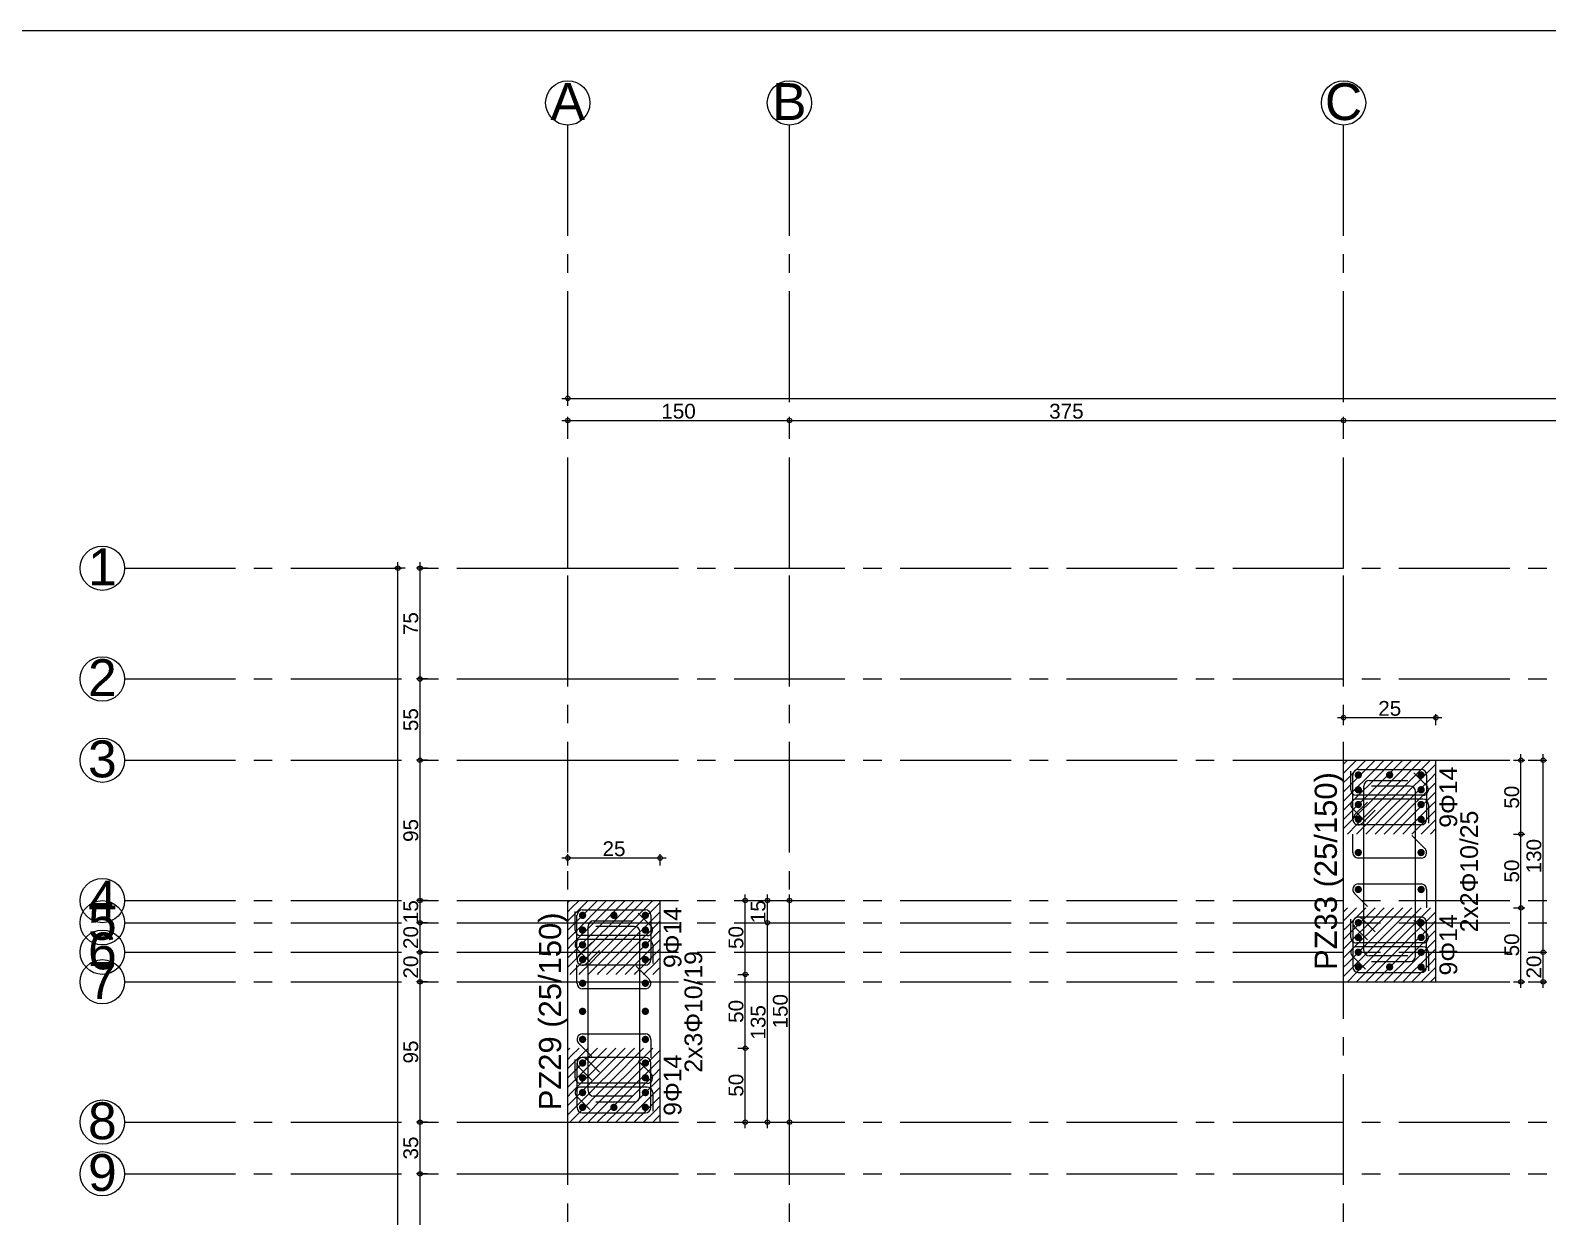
# Model space of a CAD drawing. Header units: millimetres. Extents: x 2232 to 85269, y -3593 to 5869.
# Drawn here: x 20292 to 21319, y 5066 to 5869 of the extents above; entities that cross this region are included whole.
import ezdxf

# ---------------------------------------------------------------- set-up
doc = ezdxf.new("R2010")
doc.units = ezdxf.units.MM
doc.linetypes.add('CENTER2', pattern=[112.5, 75, -12.5, 12.5, -12.5])
doc.linetypes.add('DASHDOT2', pattern=[12.7, 6.35, -3.175, 0, -3.175])
doc.layers.add('aks', color=251, linetype='DASHDOT2', lineweight=35)
for name, color, linetype in [('Donatı Yazısı', 7, 'Continuous'), ('Donatı Çizgisi', 7, 'Continuous'), ('Kolon', 7, 'Continuous'), ('Ölçülendirme', 7, 'Continuous')]:
    doc.layers.add(name, color=color, linetype=linetype)
doc.styles.add('arial_1_18', font='arial.ttf', dxfattribs={"height": 0.2})

# ---------------------------------------------------------------- blocks, each defined once
blk = doc.blocks.new('IDE999Entity6715')
at = {"layer": 'aks', "color": 250, "linetype": 'CENTER2', "lineweight": 5}
for points in [[(7291.2, 2530), (7291.2, 2830)], [(7291.2, 200), (7291.2, 2530)]]:
    blk.add_lwpolyline(points, dxfattribs=at)
at = {"layer": 'aks', "color": 30, "linetype": 'Continuous', "lineweight": 5}
blk.add_circle((7291.2, 2845), 15, dxfattribs=at)
at = {"layer": 'aks', "color": 1, "linetype": 'Continuous', "lineweight": 5, "style": 'arial_1_18'}
blk.add_text('C', height=25, dxfattribs=at).set_placement((7278.6, 2833.4))
blk = doc.blocks.new('IDE999Entity6724')
at = {"layer": 'aks', "color": 250, "linetype": 'CENTER2', "lineweight": 5}
for points in [[(6766.2, 2530), (6766.2, 2830)], [(6766.2, 200), (6766.2, 2530)]]:
    blk.add_lwpolyline(points, dxfattribs=at)
at = {"layer": 'aks', "color": 30, "linetype": 'Continuous', "lineweight": 5}
blk.add_circle((6766.2, 2845), 15, dxfattribs=at)
at = {"layer": 'aks', "color": 1, "linetype": 'Continuous', "lineweight": 5, "style": 'arial_1_18'}
blk.add_text('A', height=25, dxfattribs=at).set_placement((6754.5, 2833.4))
blk = doc.blocks.new('IDE999Entity6725')
at = {"layer": 'aks', "color": 250, "linetype": 'CENTER2', "lineweight": 5}
for points in [[(6916.2, 2530), (6916.2, 2830)], [(6916.2, 200), (6916.2, 2530)]]:
    blk.add_lwpolyline(points, dxfattribs=at)
at = {"layer": 'aks', "color": 30, "linetype": 'Continuous', "lineweight": 5}
blk.add_circle((6916.2, 2845), 15, dxfattribs=at)
at = {"layer": 'aks', "color": 1, "linetype": 'Continuous', "lineweight": 5, "style": 'arial_1_18'}
blk.add_text('B', height=25, dxfattribs=at).set_placement((6904.5, 2833.4))
blk = doc.blocks.new('IDE999Entity6743')
at = {"layer": 'aks', "color": 250, "linetype": 'CENTER2', "lineweight": 5}
for points in [[(6466.2, 2120), (6766.2, 2120)], [(6766.2, 2120), (10026.2, 2120)]]:
    blk.add_lwpolyline(points, dxfattribs=at)
at = {"layer": 'aks', "color": 30, "linetype": 'Continuous', "lineweight": 5}
blk.add_circle((6451.2, 2120), 15, dxfattribs=at)
at = {"layer": 'aks', "color": 1, "linetype": 'Continuous', "lineweight": 5, "style": 'arial_1_18'}
blk.add_text('9', height=25, dxfattribs=at).set_placement((6441.5, 2108.4))
blk = doc.blocks.new('IDE999Entity6744')
at = {"layer": 'aks', "color": 250, "linetype": 'CENTER2', "lineweight": 5}
for points in [[(6466.2, 2270), (6766.2, 2270)], [(6766.2, 2270), (10026.2, 2270)]]:
    blk.add_lwpolyline(points, dxfattribs=at)
at = {"layer": 'aks', "color": 30, "linetype": 'Continuous', "lineweight": 5}
blk.add_circle((6451.2, 2270), 15, dxfattribs=at)
at = {"layer": 'aks', "color": 1, "linetype": 'Continuous', "lineweight": 5, "style": 'arial_1_18'}
blk.add_text('6', height=25, dxfattribs=at).set_placement((6441.5, 2258.4))
blk = doc.blocks.new('IDE999Entity6745')
at = {"layer": 'aks', "color": 250, "linetype": 'CENTER2', "lineweight": 5}
for points in [[(6466.2, 2290), (6766.2, 2290)], [(6766.2, 2290), (10026.2, 2290)]]:
    blk.add_lwpolyline(points, dxfattribs=at)
at = {"layer": 'aks', "color": 30, "linetype": 'Continuous', "lineweight": 5}
blk.add_circle((6451.2, 2290), 15, dxfattribs=at)
at = {"layer": 'aks', "color": 1, "linetype": 'Continuous', "lineweight": 5, "style": 'arial_1_18'}
blk.add_text('5', height=25, dxfattribs=at).set_placement((6441.5, 2278.4))
blk = doc.blocks.new('IDE999Entity6746')
at = {"layer": 'aks', "color": 250, "linetype": 'CENTER2', "lineweight": 5}
for points in [[(6466.2, 2155), (6766.2, 2155)], [(6766.2, 2155), (10026.2, 2155)]]:
    blk.add_lwpolyline(points, dxfattribs=at)
at = {"layer": 'aks', "color": 30, "linetype": 'Continuous', "lineweight": 5}
blk.add_circle((6451.2, 2155), 15, dxfattribs=at)
at = {"layer": 'aks', "color": 1, "linetype": 'Continuous', "lineweight": 5, "style": 'arial_1_18'}
blk.add_text('8', height=25, dxfattribs=at).set_placement((6441.5, 2143.4))
blk = doc.blocks.new('IDE999Entity6747')
at = {"layer": 'aks', "color": 250, "linetype": 'CENTER2', "lineweight": 5}
for points in [[(6466.2, 2305), (6766.2, 2305)], [(6766.2, 2305), (10026.2, 2305)]]:
    blk.add_lwpolyline(points, dxfattribs=at)
at = {"layer": 'aks', "color": 30, "linetype": 'Continuous', "lineweight": 5}
blk.add_circle((6451.2, 2305), 15, dxfattribs=at)
at = {"layer": 'aks', "color": 1, "linetype": 'Continuous', "lineweight": 5, "style": 'arial_1_18'}
blk.add_text('4', height=25, dxfattribs=at).set_placement((6441.5, 2293.4))
blk = doc.blocks.new('IDE999Entity6748')
at = {"layer": 'aks', "color": 250, "linetype": 'CENTER2', "lineweight": 5}
for points in [[(6466.2, 2250), (6766.2, 2250)], [(6766.2, 2250), (10026.2, 2250)]]:
    blk.add_lwpolyline(points, dxfattribs=at)
at = {"layer": 'aks', "color": 30, "linetype": 'Continuous', "lineweight": 5}
blk.add_circle((6451.2, 2250), 15, dxfattribs=at)
at = {"layer": 'aks', "color": 1, "linetype": 'Continuous', "lineweight": 5, "style": 'arial_1_18'}
blk.add_text('7', height=25, dxfattribs=at).set_placement((6441.5, 2238.4))
blk = doc.blocks.new('IDE999Entity6749')
at = {"layer": 'aks', "color": 250, "linetype": 'CENTER2', "lineweight": 5}
for points in [[(6466.2, 2400), (6766.2, 2400)], [(6766.2, 2400), (10026.2, 2400)]]:
    blk.add_lwpolyline(points, dxfattribs=at)
at = {"layer": 'aks', "color": 30, "linetype": 'Continuous', "lineweight": 5}
blk.add_circle((6451.2, 2400), 15, dxfattribs=at)
at = {"layer": 'aks', "color": 1, "linetype": 'Continuous', "lineweight": 5, "style": 'arial_1_18'}
blk.add_text('3', height=25, dxfattribs=at).set_placement((6441.5, 2388.4))
blk = doc.blocks.new('IDE999Entity6750')
at = {"layer": 'aks', "color": 250, "linetype": 'CENTER2', "lineweight": 5}
for points in [[(6466.2, 2455), (6766.2, 2455)], [(6766.2, 2455), (10026.2, 2455)]]:
    blk.add_lwpolyline(points, dxfattribs=at)
at = {"layer": 'aks', "color": 30, "linetype": 'Continuous', "lineweight": 5}
blk.add_circle((6451.2, 2455), 15, dxfattribs=at)
at = {"layer": 'aks', "color": 1, "linetype": 'Continuous', "lineweight": 5, "style": 'arial_1_18'}
blk.add_text('2', height=25, dxfattribs=at).set_placement((6441.5, 2443.4))
blk = doc.blocks.new('IDE999Entity6751')
at = {"layer": 'aks', "color": 250, "linetype": 'CENTER2', "lineweight": 5}
for points in [[(6466.2, 2530), (6766.2, 2530)], [(6766.2, 2530), (10026.2, 2530)]]:
    blk.add_lwpolyline(points, dxfattribs=at)
at = {"layer": 'aks', "color": 30, "linetype": 'Continuous', "lineweight": 5}
blk.add_circle((6451.2, 2530), 15, dxfattribs=at)
at = {"layer": 'aks', "color": 1, "linetype": 'Continuous', "lineweight": 5, "style": 'arial_1_18'}
blk.add_text('1', height=25, dxfattribs=at).set_placement((6441.5, 2518.4))

msp = doc.modelspace()

# ---------------------------------------------------------------- hatches: boundary and pattern name
at = {"layer": 'Donatı Çizgisi', "linetype": 'Continuous', "lineweight": 5}
h = msp.add_hatch(color=5, dxfattribs=at)
edge = h.paths.add_edge_path(flags=0)
edge.add_arc((21190.7, 5364.6), 2.5, 0, 360)
h = msp.add_hatch(color=5, dxfattribs=at)
edge = h.paths.add_edge_path(flags=0)
edge.add_arc((21211.9, 5364.6), 2.5, 0, 360)
h = msp.add_hatch(color=5, dxfattribs=at)
edge = h.paths.add_edge_path(flags=0)
edge.add_arc((21233.2, 5364.6), 2.5, 0, 360)
h = msp.add_hatch(color=5, dxfattribs=at)
edge = h.paths.add_edge_path(flags=0)
edge.add_arc((21190.7, 5354.6), 2.5, 0, 360)
h = msp.add_hatch(color=5, dxfattribs=at)
edge = h.paths.add_edge_path(flags=0)
edge.add_arc((21233.2, 5354.6), 2.5, 0, 360)
h = msp.add_hatch(color=5, dxfattribs=at)
edge = h.paths.add_edge_path(flags=0)
edge.add_arc((21190.7, 5344.6), 2.5, 0, 360)
h = msp.add_hatch(color=5, dxfattribs=at)
edge = h.paths.add_edge_path(flags=0)
edge.add_arc((21233.2, 5344.6), 2.5, 0, 360)
h = msp.add_hatch(color=5, dxfattribs=at)
edge = h.paths.add_edge_path(flags=0)
edge.add_arc((21190.7, 5334.6), 2.5, 0, 360)
h = msp.add_hatch(color=5, dxfattribs=at)
edge = h.paths.add_edge_path(flags=0)
edge.add_arc((21233.2, 5334.6), 2.5, 0, 360)
h = msp.add_hatch(color=5, dxfattribs=at)
edge = h.paths.add_edge_path(flags=0)
edge.add_arc((21190.7, 5312.1), 2.5, 0, 360)
h = msp.add_hatch(color=5, dxfattribs=at)
edge = h.paths.add_edge_path(flags=0)
edge.add_arc((21233.2, 5312.1), 2.5, 0, 360)
h = msp.add_hatch(color=5, dxfattribs=at)
edge = h.paths.add_edge_path(flags=0)
edge.add_arc((21190.7, 5287.1), 2.5, 0, 360)
h = msp.add_hatch(color=5, dxfattribs=at)
edge = h.paths.add_edge_path(flags=0)
edge.add_arc((21233.2, 5287.1), 2.5, 0, 360)
h = msp.add_hatch(color=5, dxfattribs=at)
edge = h.paths.add_edge_path(flags=0)
edge.add_arc((20665.7, 5269.6), 2.5, 0, 360)
h = msp.add_hatch(color=5, dxfattribs=at)
edge = h.paths.add_edge_path(flags=0)
edge.add_arc((20686.9, 5269.6), 2.5, 0, 360)
h = msp.add_hatch(color=5, dxfattribs=at)
edge = h.paths.add_edge_path(flags=0)
edge.add_arc((20708.2, 5269.6), 2.5, 0, 360)
h = msp.add_hatch(color=5, dxfattribs=at)
edge = h.paths.add_edge_path(flags=0)
edge.add_arc((20665.7, 5259.6), 2.5, 0, 360)
h = msp.add_hatch(color=5, dxfattribs=at)
edge = h.paths.add_edge_path(flags=0)
edge.add_arc((20708.2, 5259.6), 2.5, 0, 360)
h = msp.add_hatch(color=5, dxfattribs=at)
edge = h.paths.add_edge_path(flags=0)
edge.add_arc((21190.7, 5264.6), 2.5, 0, 360)
h = msp.add_hatch(color=5, dxfattribs=at)
edge = h.paths.add_edge_path(flags=0)
edge.add_arc((21233.2, 5264.6), 2.5, 0, 360)
h = msp.add_hatch(color=5, dxfattribs=at)
edge = h.paths.add_edge_path(flags=0)
edge.add_arc((20665.7, 5249.6), 2.5, 0, 360)
h = msp.add_hatch(color=5, dxfattribs=at)
edge = h.paths.add_edge_path(flags=0)
edge.add_arc((20708.2, 5249.6), 2.5, 0, 360)
h = msp.add_hatch(color=5, dxfattribs=at)
edge = h.paths.add_edge_path(flags=0)
edge.add_arc((21190.7, 5254.6), 2.5, 0, 360)
h = msp.add_hatch(color=5, dxfattribs=at)
edge = h.paths.add_edge_path(flags=0)
edge.add_arc((21233.2, 5254.6), 2.5, 0, 360)
h = msp.add_hatch(color=5, dxfattribs=at)
edge = h.paths.add_edge_path(flags=0)
edge.add_arc((20665.7, 5239.6), 2.5, 0, 360)
h = msp.add_hatch(color=5, dxfattribs=at)
edge = h.paths.add_edge_path(flags=0)
edge.add_arc((20708.2, 5239.6), 2.5, 0, 360)
h = msp.add_hatch(color=5, dxfattribs=at)
edge = h.paths.add_edge_path(flags=0)
edge.add_arc((21190.7, 5244.6), 2.5, 0, 360)
h = msp.add_hatch(color=5, dxfattribs=at)
edge = h.paths.add_edge_path(flags=0)
edge.add_arc((21190.7, 5234.6), 2.5, 0, 360)
h = msp.add_hatch(color=5, dxfattribs=at)
edge = h.paths.add_edge_path(flags=0)
edge.add_arc((21211.9, 5234.6), 2.5, 0, 360)
h = msp.add_hatch(color=5, dxfattribs=at)
edge = h.paths.add_edge_path(flags=0)
edge.add_arc((21233.2, 5244.6), 2.5, 0, 360)
h = msp.add_hatch(color=5, dxfattribs=at)
edge = h.paths.add_edge_path(flags=0)
edge.add_arc((21233.2, 5234.6), 2.5, 0, 360)
h = msp.add_hatch(color=5, dxfattribs=at)
edge = h.paths.add_edge_path(flags=0)
edge.add_arc((20665.7, 5223.6), 2.5, 0, 360)
h = msp.add_hatch(color=5, dxfattribs=at)
edge = h.paths.add_edge_path(flags=0)
edge.add_arc((20708.2, 5223.6), 2.5, 0, 360)
h = msp.add_hatch(color=5, dxfattribs=at)
edge = h.paths.add_edge_path(flags=0)
edge.add_arc((20665.7, 5204.6), 2.5, 0, 360)
h = msp.add_hatch(color=5, dxfattribs=at)
edge = h.paths.add_edge_path(flags=0)
edge.add_arc((20708.2, 5204.6), 2.5, 0, 360)
h = msp.add_hatch(color=5, dxfattribs=at)
edge = h.paths.add_edge_path(flags=0)
edge.add_arc((20665.7, 5185.6), 2.5, 0, 360)
h = msp.add_hatch(color=5, dxfattribs=at)
edge = h.paths.add_edge_path(flags=0)
edge.add_arc((20708.2, 5185.6), 2.5, 0, 360)
h = msp.add_hatch(color=5, dxfattribs=at)
edge = h.paths.add_edge_path(flags=0)
edge.add_arc((20665.7, 5169.6), 2.5, 0, 360)
h = msp.add_hatch(color=5, dxfattribs=at)
edge = h.paths.add_edge_path(flags=0)
edge.add_arc((20708.2, 5169.6), 2.5, 0, 360)
h = msp.add_hatch(color=5, dxfattribs=at)
edge = h.paths.add_edge_path(flags=0)
edge.add_arc((20665.7, 5159.6), 2.5, 0, 360)
h = msp.add_hatch(color=5, dxfattribs=at)
edge = h.paths.add_edge_path(flags=0)
edge.add_arc((20708.2, 5159.6), 2.5, 0, 360)
h = msp.add_hatch(color=5, dxfattribs=at)
edge = h.paths.add_edge_path(flags=0)
edge.add_arc((20665.7, 5149.6), 2.5, 0, 360)
h = msp.add_hatch(color=5, dxfattribs=at)
edge = h.paths.add_edge_path(flags=0)
edge.add_arc((20708.2, 5149.6), 2.5, 0, 360)
h = msp.add_hatch(color=5, dxfattribs=at)
edge = h.paths.add_edge_path(flags=0)
edge.add_arc((20665.7, 5139.6), 2.5, 0, 360)
h = msp.add_hatch(color=5, dxfattribs=at)
edge = h.paths.add_edge_path(flags=0)
edge.add_arc((20686.9, 5139.6), 2.5, 0, 360)
h = msp.add_hatch(color=5, dxfattribs=at)
edge = h.paths.add_edge_path(flags=0)
edge.add_arc((20708.2, 5139.6), 2.5, 0, 360)

# ---------------------------------------------------------------- linework, layer by layer
msp.add_line((3332.4, 5868.7), (79990.7, 5868.7))
at = {"layer": 'Donatı Çizgisi', "color": 1, "linetype": 'Continuous', "lineweight": 5}
for points in [[(21185.7, 5354.6), (21185.7, 5367.1)], [(21198.2, 5360.9), (21224.2, 5360.9)], [(21228.3, 5366.1), (21237.1, 5357.3)], [(21234.4, 5350.9), (21189.4, 5350.9)], [(21194.4, 5245.9), (21194.4, 5357.1)], [(21225.7, 5357.1), (21199.7, 5357.1)], [(21229.4, 5242.1), (21229.4, 5353.4)], [(21195.6, 5333.1), (21186.8, 5342)], [(21189.4, 5348.4), (21234.4, 5348.4)], [(21238.2, 5344.6), (21238.2, 5332.1)], [(21186.9, 5312.1), (21186.9, 5324.6)], [(21227, 5323.6), (21235.8, 5314.8)], [(21233.2, 5308.4), (21190.7, 5308.4)], [(21190.7, 5290.9), (21233.2, 5290.9)], [(21196.9, 5275.6), (21188, 5284.5)], [(21236.9, 5287.1), (21236.9, 5274.6)], [(20660.7, 5259.6), (20660.7, 5272.1)], [(20703.3, 5271.1), (20712.1, 5262.3)], [(20669.4, 5150.9), (20669.4, 5262.1)], [(20673.2, 5265.9), (20699.2, 5265.9)], [(20700.7, 5262.1), (20674.7, 5262.1)], [(20704.4, 5147.1), (20704.4, 5258.4)], [(21185.7, 5254.6), (21185.7, 5267.1)], [(21228.3, 5266.1), (21237.1, 5257.3)], [(20709.4, 5255.9), (20664.4, 5255.9)], [(20664.4, 5253.4), (20709.4, 5253.4)], [(20713.2, 5249.6), (20713.2, 5237.1)], [(21234.4, 5250.9), (21189.4, 5250.9)], [(21189.4, 5248.4), (21234.4, 5248.4)], [(20670.6, 5238.1), (20661.8, 5247)], [(21195.6, 5233.1), (21186.8, 5242)], [(21224.2, 5242.1), (21198.2, 5242.1)], [(21199.7, 5238.4), (21225.7, 5238.4)], [(21238.2, 5244.6), (21238.2, 5232.1)], [(20661.9, 5223.6), (20661.9, 5236.1)], [(20702, 5235.1), (20710.8, 5226.3)], [(20708.2, 5219.9), (20665.7, 5219.9)], [(20665.7, 5189.4), (20708.2, 5189.4)], [(20671.9, 5174.1), (20663, 5183)], [(20711.9, 5185.6), (20711.9, 5173.1)], [(20660.7, 5159.6), (20660.7, 5172.1)], [(20703.3, 5171.1), (20712.1, 5162.3)], [(20709.4, 5155.9), (20664.4, 5155.9)], [(20670.6, 5138.1), (20661.8, 5147)], [(20664.4, 5153.4), (20709.4, 5153.4)], [(20699.2, 5147.1), (20673.2, 5147.1)], [(20713.2, 5149.6), (20713.2, 5137.1)], [(20674.7, 5143.4), (20700.7, 5143.4)]]:
    msp.add_lwpolyline(points, dxfattribs=at)
at = {"layer": 'Donatı Çizgisi', "color": 5, "linetype": 'Continuous', "lineweight": 5}
for points in [[(21186.9, 5334.6), (21186.9, 5364.6)], [(21190.7, 5368.4), (21233.2, 5368.4)], [(21236.9, 5364.6), (21236.9, 5334.6)], [(21188, 5337.3), (21196.9, 5346.1)], [(21202.2, 5340.8), (21193.3, 5332)], [(21233.2, 5330.9), (21190.7, 5330.9)], [(20661.9, 5239.6), (20661.9, 5269.6)], [(20665.7, 5273.4), (20708.2, 5273.4)], [(20711.9, 5269.6), (20711.9, 5239.6)], [(21233.2, 5268.4), (21190.7, 5268.4)], [(21186.9, 5264.6), (21186.9, 5234.6)], [(21188, 5262), (21196.9, 5253.1)], [(21202.2, 5258.4), (21193.3, 5267.3)], [(21236.9, 5234.6), (21236.9, 5264.6)], [(20663, 5242.3), (20671.9, 5251.1)], [(20677.2, 5245.8), (20668.3, 5237)], [(20708.2, 5235.9), (20665.7, 5235.9)], [(21190.7, 5230.9), (21233.2, 5230.9)], [(20661.9, 5169.6), (20661.9, 5139.6)], [(20663, 5167), (20671.9, 5158.1)], [(20708.2, 5173.4), (20665.7, 5173.4)], [(20677.2, 5163.4), (20668.3, 5172.3)], [(20711.9, 5139.6), (20711.9, 5169.6)], [(20665.7, 5135.9), (20708.2, 5135.9)]]:
    msp.add_lwpolyline(points, dxfattribs=at)
for centre, start, end in [((21190.7, 5364.6), 90, 180), ((21233.2, 5364.6), 0, 90), ((21190.7, 5334.6), 135, 270), ((21190.7, 5334.6), 180, 315), ((21233.2, 5334.6), 270, 0), ((20665.7, 5269.6), 90, 180), ((20708.2, 5269.6), 0, 90), ((21190.7, 5264.6), 45, 180), ((21190.7, 5264.6), 90, 225), ((21233.2, 5264.6), 0, 90), ((20665.7, 5239.6), 135, 270), ((20665.7, 5239.6), 180, 315), ((20708.2, 5239.6), 270, 0), ((21190.7, 5234.6), 180, 270), ((21233.2, 5234.6), 270, 0), ((20665.7, 5169.6), 45, 180), ((20665.7, 5169.6), 90, 225), ((20708.2, 5169.6), 0, 90), ((20665.7, 5139.6), 180, 270), ((20708.2, 5139.6), 270, 0)]:
    msp.add_arc(centre, 3.75, start, end, dxfattribs=at)
at = {"layer": 'Donatı Çizgisi', "color": 1, "linetype": 'Continuous', "lineweight": 5}
for centre, start, end in [((21198.2, 5357.1), 90, 180), ((21189.4, 5354.6), 180, 270), ((21225.7, 5353.4), 0, 90), ((21234.4, 5354.6), 270, 45), ((21189.4, 5344.6), 90, 225), ((21234.4, 5344.6), 0, 90), ((21190.7, 5312.1), 180, 270), ((21233.2, 5312.1), 270, 45), ((21190.7, 5287.1), 90, 225), ((21233.2, 5287.1), 0, 90), ((20664.4, 5259.6), 180, 270), ((20673.2, 5262.1), 90, 180), ((20700.7, 5258.4), 0, 90), ((20709.4, 5259.6), 270, 45), ((20664.4, 5249.6), 90, 225), ((20709.4, 5249.6), 0, 90), ((21189.4, 5254.6), 180, 270), ((21189.4, 5244.6), 90, 225), ((21234.4, 5254.6), 270, 45), ((21234.4, 5244.6), 0, 90), ((21198.2, 5245.9), 180, 270), ((21225.7, 5242.1), 270, 0), ((20665.7, 5223.6), 180, 270), ((20708.2, 5223.6), 270, 45), ((20665.7, 5185.6), 90, 225), ((20708.2, 5185.6), 0, 90), ((20664.4, 5159.6), 180, 270), ((20709.4, 5159.6), 270, 45), ((20664.4, 5149.6), 90, 225), ((20673.2, 5150.9), 180, 270), ((20700.7, 5147.1), 270, 0), ((20709.4, 5149.6), 0, 90)]:
    msp.add_arc(centre, 3.75, start, end, dxfattribs=at)
at = {"layer": 'Kolon', "color": 251, "linetype": 'Continuous', "lineweight": -3}
for points in [[(21180.7, 5365.8), (21189.5, 5374.6)], [(21180.7, 5372), (21183.3, 5374.6)], [(21189.5, 5362.1), (21202, 5374.6)], [(21189.5, 5368.4), (21195.8, 5374.6)], [(21202, 5362.1), (21214.5, 5374.6)], [(21202, 5368.4), (21208.3, 5374.6)], [(21214.5, 5362.1), (21227, 5374.6)], [(21214.5, 5368.4), (21220.8, 5374.6)], [(21227, 5362.1), (21239.5, 5374.6)], [(21227, 5368.4), (21233.3, 5374.6)], [(21239.5, 5368.4), (21243.2, 5372)], [(21180.7, 5353.3), (21189.5, 5362.1)], [(21180.7, 5359.5), (21183.3, 5362.1)], [(21183.3, 5362.1), (21189.5, 5368.4)], [(21189.5, 5349.6), (21202, 5362.1)], [(21189.5, 5355.9), (21195.8, 5362.1)], [(21195.8, 5362.1), (21202, 5368.4)], [(21202, 5349.6), (21214.5, 5362.1)], [(21202, 5355.9), (21208.3, 5362.1)], [(21208.3, 5362.1), (21214.5, 5368.4)], [(21214.5, 5349.6), (21227, 5362.1)], [(21214.5, 5355.9), (21220.8, 5362.1)], [(21220.8, 5362.1), (21227, 5368.4)], [(21227, 5349.6), (21239.5, 5362.1)], [(21227, 5355.9), (21233.3, 5362.1)], [(21233.3, 5362.1), (21239.5, 5368.4)], [(21239.5, 5362.1), (21243.2, 5365.8)], [(21183.3, 5349.6), (21189.5, 5355.9)], [(21195.8, 5349.6), (21202, 5355.9)], [(21208.3, 5349.6), (21214.5, 5355.9)], [(21220.8, 5349.6), (21227, 5355.9)], [(21233.3, 5349.6), (21239.5, 5355.9)], [(21239.5, 5355.9), (21243.2, 5359.5)], [(21239.5, 5349.6), (21243.2, 5353.3)], [(21180.7, 5340.8), (21189.5, 5349.6)], [(21180.7, 5347), (21183.3, 5349.6)], [(21183.3, 5337.1), (21189.5, 5343.4)], [(21189.5, 5337.1), (21202, 5349.6)], [(21189.5, 5343.4), (21195.8, 5349.6)], [(21195.8, 5337.1), (21202, 5343.4)], [(21202, 5337.1), (21214.5, 5349.6)], [(21202, 5343.4), (21208.3, 5349.6)], [(21208.3, 5337.1), (21214.5, 5343.4)], [(21214.5, 5337.1), (21227, 5349.6)], [(21214.5, 5343.4), (21220.8, 5349.6)], [(21220.8, 5337.1), (21227, 5343.4)], [(21227, 5337.1), (21239.5, 5349.6)], [(21227, 5343.4), (21233.3, 5349.6)], [(21233.3, 5337.1), (21239.5, 5343.4)], [(21239.5, 5343.4), (21243.2, 5347)], [(21239.5, 5337.1), (21243.2, 5340.8)], [(21180.7, 5328.3), (21189.5, 5337.1)], [(21180.7, 5334.5), (21183.3, 5337.1)], [(21183.3, 5324.6), (21189.5, 5330.9)], [(21189.5, 5324.6), (21202, 5337.1)], [(21189.5, 5330.9), (21195.8, 5337.1)], [(21195.8, 5324.6), (21202, 5330.9)], [(21202, 5324.6), (21214.5, 5337.1)], [(21202, 5330.9), (21208.3, 5337.1)], [(21208.3, 5324.6), (21214.5, 5330.9)], [(21214.5, 5324.6), (21227, 5337.1)], [(21214.5, 5330.9), (21220.8, 5337.1)], [(21220.8, 5324.6), (21227, 5330.9)], [(21227, 5324.6), (21239.5, 5337.1)], [(21227, 5330.9), (21233.3, 5337.1)], [(21233.3, 5324.6), (21239.5, 5330.9)], [(21239.5, 5330.9), (21243.2, 5334.5)], [(21183.3, 5324.6), (21183.3, 5324.6)], [(21189.5, 5324.6), (21189.5, 5324.6)], [(21195.8, 5324.6), (21195.8, 5324.6)], [(21202, 5324.6), (21202, 5324.6)], [(21208.3, 5324.6), (21208.3, 5324.6)], [(21214.5, 5324.6), (21214.5, 5324.6)], [(21220.8, 5324.6), (21220.8, 5324.6)], [(21227, 5324.6), (21227, 5324.6)], [(21233.3, 5324.6), (21233.3, 5324.6)], [(21239.5, 5324.6), (21243.2, 5328.3)], [(21239.5, 5324.6), (21239.5, 5324.6)], [(20655.7, 5278.3), (20657, 5279.6)], [(20658.3, 5274.6), (20663.3, 5279.6)], [(20664.5, 5274.6), (20669.5, 5279.6)], [(20670.8, 5274.6), (20675.8, 5279.6)], [(20677, 5274.6), (20682, 5279.6)], [(20683.3, 5274.6), (20688.3, 5279.6)], [(20689.5, 5274.6), (20694.5, 5279.6)], [(20695.8, 5274.6), (20700.8, 5279.6)], [(20702, 5274.6), (20707, 5279.6)], [(20708.3, 5274.6), (20713.3, 5279.6)], [(20714.5, 5274.6), (20718.2, 5278.3)], [(20655.7, 5265.8), (20664.5, 5274.6)], [(20655.7, 5272), (20658.3, 5274.6)], [(20658.3, 5262.1), (20664.5, 5268.4)], [(20664.5, 5262.1), (20677, 5274.6)], [(20664.5, 5268.4), (20670.8, 5274.6)], [(20670.8, 5262.1), (20677, 5268.4)], [(20677, 5262.1), (20689.5, 5274.6)], [(20677, 5268.4), (20683.3, 5274.6)], [(20683.3, 5262.1), (20689.5, 5268.4)], [(20689.5, 5262.1), (20702, 5274.6)], [(20689.5, 5268.4), (20695.8, 5274.6)], [(20695.8, 5262.1), (20702, 5268.4)], [(20702, 5262.1), (20714.5, 5274.6)], [(20702, 5268.4), (20708.3, 5274.6)], [(20708.3, 5262.1), (20714.5, 5268.4)], [(20714.5, 5268.4), (20718.2, 5272)], [(21180.7, 5265.8), (21189.5, 5274.6)], [(21180.7, 5272), (21183.3, 5274.6)], [(21183.3, 5262.1), (21189.5, 5268.4)], [(21189.5, 5262.1), (21202, 5274.6)], [(21189.5, 5268.4), (21195.8, 5274.6)], [(21195.8, 5262.1), (21202, 5268.4)], [(21202, 5262.1), (21214.5, 5274.6)], [(21202, 5268.4), (21208.3, 5274.6)], [(21208.3, 5262.1), (21214.5, 5268.4)], [(21214.5, 5262.1), (21227, 5274.6)], [(21214.5, 5268.4), (21220.8, 5274.6)], [(21220.8, 5262.1), (21227, 5268.4)], [(21227, 5262.1), (21239.5, 5274.6)], [(21227, 5268.4), (21233.3, 5274.6)], [(21233.3, 5262.1), (21239.5, 5268.4)], [(21239.5, 5268.4), (21243.2, 5272)], [(20655.7, 5253.3), (20664.5, 5262.1)], [(20655.7, 5259.5), (20658.3, 5262.1)], [(20664.5, 5249.6), (20677, 5262.1)], [(20664.5, 5255.9), (20670.8, 5262.1)], [(20677, 5249.6), (20689.5, 5262.1)], [(20677, 5255.9), (20683.3, 5262.1)], [(20689.5, 5249.6), (20702, 5262.1)], [(20689.5, 5255.9), (20695.8, 5262.1)], [(20702, 5249.6), (20714.5, 5262.1)], [(20702, 5255.9), (20708.3, 5262.1)], [(20714.5, 5262.1), (20718.2, 5265.8)], [(20714.5, 5255.9), (20718.2, 5259.5)], [(21180.7, 5253.3), (21189.5, 5262.1)], [(21180.7, 5259.5), (21183.3, 5262.1)], [(21189.5, 5249.6), (21202, 5262.1)], [(21189.5, 5255.9), (21195.8, 5262.1)], [(21202, 5249.6), (21214.5, 5262.1)], [(21202, 5255.9), (21208.3, 5262.1)], [(21214.5, 5249.6), (21227, 5262.1)], [(21214.5, 5255.9), (21220.8, 5262.1)], [(21227, 5249.6), (21239.5, 5262.1)], [(21227, 5255.9), (21233.3, 5262.1)], [(21239.5, 5262.1), (21243.2, 5265.8)], [(21239.5, 5255.9), (21243.2, 5259.5)], [(20655.7, 5240.8), (20664.5, 5249.6)], [(20655.7, 5247), (20658.3, 5249.6)], [(20658.3, 5249.6), (20664.5, 5255.9)], [(20664.5, 5237.1), (20677, 5249.6)], [(20664.5, 5243.4), (20670.8, 5249.6)], [(20670.8, 5249.6), (20677, 5255.9)], [(20677, 5237.1), (20689.5, 5249.6)], [(20677, 5243.4), (20683.3, 5249.6)], [(20683.3, 5249.6), (20689.5, 5255.9)], [(20689.5, 5237.1), (20702, 5249.6)], [(20689.5, 5243.4), (20695.8, 5249.6)], [(20695.8, 5249.6), (20702, 5255.9)], [(20702, 5237.1), (20714.5, 5249.6)], [(20702, 5243.4), (20708.3, 5249.6)], [(20708.3, 5249.6), (20714.5, 5255.9)], [(20714.5, 5249.6), (20718.2, 5253.3)], [(21180.7, 5240.8), (21189.5, 5249.6)], [(21180.7, 5247), (21183.3, 5249.6)], [(21183.3, 5249.6), (21189.5, 5255.9)], [(21189.5, 5237.1), (21202, 5249.6)], [(21189.5, 5243.4), (21195.8, 5249.6)], [(21195.8, 5249.6), (21202, 5255.9)], [(21202, 5237.1), (21214.5, 5249.6)], [(21202, 5243.4), (21208.3, 5249.6)], [(21208.3, 5249.6), (21214.5, 5255.9)], [(21214.5, 5237.1), (21227, 5249.6)], [(21214.5, 5243.4), (21220.8, 5249.6)], [(21220.8, 5249.6), (21227, 5255.9)], [(21227, 5237.1), (21239.5, 5249.6)], [(21227, 5243.4), (21233.3, 5249.6)], [(21233.3, 5249.6), (21239.5, 5255.9)], [(21239.5, 5249.6), (21243.2, 5253.3)], [(20655.7, 5234.5), (20658.3, 5237.1)], [(20657, 5229.6), (20664.5, 5237.1)], [(20658.3, 5237.1), (20664.5, 5243.4)], [(20664.5, 5230.9), (20670.8, 5237.1)], [(20669.5, 5229.6), (20677, 5237.1)], [(20670.8, 5237.1), (20677, 5243.4)], [(20677, 5230.9), (20683.3, 5237.1)], [(20682, 5229.6), (20689.5, 5237.1)], [(20683.3, 5237.1), (20689.5, 5243.4)], [(20689.5, 5230.9), (20695.8, 5237.1)], [(20694.5, 5229.6), (20702, 5237.1)], [(20695.8, 5237.1), (20702, 5243.4)], [(20702, 5230.9), (20708.3, 5237.1)], [(20707, 5229.6), (20714.5, 5237.1)], [(20708.3, 5237.1), (20714.5, 5243.4)], [(20714.5, 5243.4), (20718.2, 5247)], [(20714.5, 5237.1), (20718.2, 5240.8)], [(21180.7, 5228.3), (21189.5, 5237.1)], [(21180.7, 5234.5), (21183.3, 5237.1)], [(21183.3, 5237.1), (21189.5, 5243.4)], [(21189.5, 5224.6), (21202, 5237.1)], [(21189.5, 5230.9), (21195.8, 5237.1)], [(21195.8, 5237.1), (21202, 5243.4)], [(21202, 5224.6), (21214.5, 5237.1)], [(21202, 5230.9), (21208.3, 5237.1)], [(21208.3, 5237.1), (21214.5, 5243.4)], [(21214.5, 5224.6), (21227, 5237.1)], [(21214.5, 5230.9), (21220.8, 5237.1)], [(21220.8, 5237.1), (21227, 5243.4)], [(21227, 5224.6), (21239.5, 5237.1)], [(21227, 5230.9), (21233.3, 5237.1)], [(21233.3, 5237.1), (21239.5, 5243.4)], [(21239.5, 5243.4), (21243.2, 5247)], [(21239.5, 5237.1), (21243.2, 5240.8)], [(20663.3, 5229.6), (20664.5, 5230.9)], [(20675.8, 5229.6), (20677, 5230.9)], [(20688.3, 5229.6), (20689.5, 5230.9)], [(20700.8, 5229.6), (20702, 5230.9)], [(20713.3, 5229.6), (20714.5, 5230.9)], [(20714.5, 5230.9), (20718.2, 5234.5)], [(21183.3, 5224.6), (21189.5, 5230.9)], [(21195.8, 5224.6), (21202, 5230.9)], [(21208.3, 5224.6), (21214.5, 5230.9)], [(21220.8, 5224.6), (21227, 5230.9)], [(21233.3, 5224.6), (21239.5, 5230.9)], [(21239.5, 5230.9), (21243.2, 5234.5)], [(21239.5, 5224.6), (21243.2, 5228.3)], [(21183.3, 5224.6), (21183.3, 5224.6)], [(21189.5, 5224.6), (21189.5, 5224.6)], [(21195.8, 5224.6), (21195.8, 5224.6)], [(21202, 5224.6), (21202, 5224.6)], [(21208.3, 5224.6), (21208.3, 5224.6)], [(21214.5, 5224.6), (21214.5, 5224.6)], [(21220.8, 5224.6), (21220.8, 5224.6)], [(21227, 5224.6), (21227, 5224.6)], [(21233.3, 5224.6), (21233.3, 5224.6)], [(21239.5, 5224.6), (21239.5, 5224.6)], [(20655.7, 5178.3), (20657, 5179.6)], [(20658.3, 5174.6), (20663.3, 5179.6)], [(20664.5, 5174.6), (20669.5, 5179.6)], [(20670.8, 5174.6), (20675.8, 5179.6)], [(20677, 5174.6), (20682, 5179.6)], [(20683.3, 5174.6), (20688.3, 5179.6)], [(20689.5, 5174.6), (20694.5, 5179.6)], [(20695.8, 5174.6), (20700.8, 5179.6)], [(20702, 5174.6), (20707, 5179.6)], [(20708.3, 5174.6), (20713.3, 5179.6)], [(20714.5, 5174.6), (20718.2, 5178.3)], [(20655.7, 5165.8), (20664.5, 5174.6)], [(20655.7, 5172), (20658.3, 5174.6)], [(20658.3, 5162.1), (20664.5, 5168.4)], [(20664.5, 5162.1), (20677, 5174.6)], [(20664.5, 5168.4), (20670.8, 5174.6)], [(20670.8, 5162.1), (20677, 5168.4)], [(20677, 5162.1), (20689.5, 5174.6)], [(20677, 5168.4), (20683.3, 5174.6)], [(20683.3, 5162.1), (20689.5, 5168.4)], [(20689.5, 5162.1), (20702, 5174.6)], [(20689.5, 5168.4), (20695.8, 5174.6)], [(20695.8, 5162.1), (20702, 5168.4)], [(20702, 5162.1), (20714.5, 5174.6)], [(20702, 5168.4), (20708.3, 5174.6)], [(20708.3, 5162.1), (20714.5, 5168.4)], [(20714.5, 5168.4), (20718.2, 5172)], [(20714.5, 5162.1), (20718.2, 5165.8)], [(20655.7, 5153.3), (20664.5, 5162.1)], [(20655.7, 5159.5), (20658.3, 5162.1)], [(20658.3, 5149.6), (20664.5, 5155.9)], [(20664.5, 5149.6), (20677, 5162.1)], [(20664.5, 5155.9), (20670.8, 5162.1)], [(20670.8, 5149.6), (20677, 5155.9)], [(20677, 5149.6), (20689.5, 5162.1)], [(20677, 5155.9), (20683.3, 5162.1)], [(20683.3, 5149.6), (20689.5, 5155.9)], [(20689.5, 5149.6), (20702, 5162.1)], [(20689.5, 5155.9), (20695.8, 5162.1)], [(20695.8, 5149.6), (20702, 5155.9)], [(20702, 5149.6), (20714.5, 5162.1)], [(20702, 5155.9), (20708.3, 5162.1)], [(20708.3, 5149.6), (20714.5, 5155.9)], [(20714.5, 5155.9), (20718.2, 5159.5)], [(20655.7, 5140.8), (20664.5, 5149.6)], [(20655.7, 5147), (20658.3, 5149.6)], [(20664.5, 5137.1), (20677, 5149.6)], [(20664.5, 5143.4), (20670.8, 5149.6)], [(20677, 5137.1), (20689.5, 5149.6)], [(20677, 5143.4), (20683.3, 5149.6)], [(20689.5, 5137.1), (20702, 5149.6)], [(20689.5, 5143.4), (20695.8, 5149.6)], [(20702, 5137.1), (20714.5, 5149.6)], [(20702, 5143.4), (20708.3, 5149.6)], [(20714.5, 5149.6), (20718.2, 5153.3)], [(20714.5, 5143.4), (20718.2, 5147)], [(20655.7, 5134.5), (20658.3, 5137.1)], [(20657, 5129.6), (20664.5, 5137.1)], [(20658.3, 5137.1), (20664.5, 5143.4)], [(20664.5, 5130.9), (20670.8, 5137.1)], [(20669.5, 5129.6), (20677, 5137.1)], [(20670.8, 5137.1), (20677, 5143.4)], [(20677, 5130.9), (20683.3, 5137.1)], [(20682, 5129.6), (20689.5, 5137.1)], [(20683.3, 5137.1), (20689.5, 5143.4)], [(20689.5, 5130.9), (20695.8, 5137.1)], [(20694.5, 5129.6), (20702, 5137.1)], [(20695.8, 5137.1), (20702, 5143.4)], [(20702, 5130.9), (20708.3, 5137.1)], [(20707, 5129.6), (20714.5, 5137.1)], [(20708.3, 5137.1), (20714.5, 5143.4)], [(20714.5, 5137.1), (20718.2, 5140.8)], [(20714.5, 5130.9), (20718.2, 5134.5)], [(20663.3, 5129.6), (20664.5, 5130.9)], [(20675.8, 5129.6), (20677, 5130.9)], [(20688.3, 5129.6), (20689.5, 5130.9)], [(20700.8, 5129.6), (20702, 5130.9)], [(20713.3, 5129.6), (20714.5, 5130.9)]]:
    msp.add_lwpolyline(points, dxfattribs=at)
at = {"layer": 'Kolon', "color": 33, "linetype": 'Continuous', "lineweight": -3}
for points in [[(21180.7, 5224.6), (21180.7, 5374.6)], [(21180.7, 5374.6), (21243.2, 5374.6)], [(21243.2, 5224.6), (21243.2, 5374.6)], [(20655.7, 5129.6), (20655.7, 5279.6)], [(20655.7, 5279.6), (20718.2, 5279.6)], [(20718.2, 5129.6), (20718.2, 5279.6)], [(21180.7, 5224.6), (21243.2, 5224.6)], [(20655.7, 5129.6), (20718.2, 5129.6)]]:
    msp.add_lwpolyline(points, dxfattribs=at)
at = {"layer": 'Ölçülendirme', "color": 5, "linetype": 'Continuous', "lineweight": 5}
for points in [[(20651.7, 5619.6), (23919.7, 5619.6)], [(20655.7, 5614.6), (20655.7, 5622.1)], [(20655.7, 5599.6), (20655.7, 5607.1)], [(20805.7, 5599.6), (20805.7, 5607.1)], [(21180.7, 5599.6), (21180.7, 5607.1)], [(20651.7, 5604.6), (23919.7, 5604.6)], [(20545.7, 5504.6), (20538.2, 5504.6)], [(20540.7, 3170.6), (20540.7, 5508.6)], [(20560.7, 5504.6), (20553.2, 5504.6)], [(20555.7, 3170.6), (20555.7, 5508.6)], [(20560.7, 5429.6), (20553.2, 5429.6)], [(21247.2, 5403.4), (21176.7, 5403.4)], [(21180.7, 5398.4), (21180.7, 5405.9)], [(21243.2, 5398.4), (21243.2, 5405.9)], [(20560.7, 5374.6), (20553.2, 5374.6)], [(21295.8, 5374.6), (21303.3, 5374.6)], [(21300.8, 5220.6), (21300.8, 5378.6)], [(21310.8, 5374.6), (21318.3, 5374.6)], [(21315.8, 5220.6), (21315.8, 5378.6)], [(21295.8, 5324.6), (21303.3, 5324.6)], [(20655.7, 5303.4), (20655.7, 5310.9)], [(20718.2, 5303.4), (20718.2, 5310.9)], [(20722.2, 5308.4), (20651.7, 5308.4)], [(20560.7, 5279.6), (20553.2, 5279.6)], [(20770.8, 5279.6), (20778.3, 5279.6)], [(20775.8, 5125.6), (20775.8, 5283.6)], [(20785.8, 5279.6), (20793.3, 5279.6)], [(20790.8, 5125.6), (20790.8, 5283.6)], [(20800.8, 5279.6), (20808.3, 5279.6)], [(20805.8, 5125.6), (20805.8, 5283.6)], [(21295.8, 5274.6), (21303.3, 5274.6)], [(20560.7, 5264.6), (20553.2, 5264.6)], [(20785.8, 5264.6), (20793.3, 5264.6)], [(20560.7, 5244.6), (20553.2, 5244.6)], [(21310.8, 5244.6), (21318.3, 5244.6)], [(20770.8, 5229.6), (20778.3, 5229.6)], [(20560.7, 5224.6), (20553.2, 5224.6)], [(21295.8, 5224.6), (21303.3, 5224.6)], [(21310.8, 5224.6), (21318.3, 5224.6)], [(20770.8, 5179.6), (20778.3, 5179.6)], [(20560.7, 5129.6), (20553.2, 5129.6)], [(20770.8, 5129.6), (20778.3, 5129.6)], [(20785.8, 5129.6), (20793.3, 5129.6)], [(20800.8, 5129.6), (20808.3, 5129.6)], [(20560.7, 5094.6), (20553.2, 5094.6)]]:
    msp.add_lwpolyline(points, dxfattribs=at)
for centre in [(20655.7, 5619.6), (20655.7, 5604.6), (20805.7, 5604.6), (21180.7, 5604.6), (20540.7, 5504.6), (20555.7, 5504.6), (20555.7, 5429.6), (21180.7, 5403.4), (21243.2, 5403.4), (20555.7, 5374.6), (21300.8, 5374.6), (21315.8, 5374.6), (21300.8, 5324.6), (20655.7, 5308.4), (20718.2, 5308.4), (20555.7, 5279.6), (20775.8, 5279.6), (20790.8, 5279.6), (20805.8, 5279.6), (21300.8, 5274.6), (20555.7, 5264.6), (20790.8, 5264.6), (20555.7, 5244.6), (21315.8, 5244.6), (20775.8, 5229.6), (20555.7, 5224.6), (21300.8, 5224.6), (21315.8, 5224.6), (20775.8, 5179.6), (20555.7, 5129.6), (20775.8, 5129.6), (20790.8, 5129.6), (20805.8, 5129.6), (20555.7, 5094.6)]:
    msp.add_circle(centre, 1.5, dxfattribs=at)

# ---------------------------------------------------------------- block references
at = {"layer": 'aks'}
for name in ['IDE999Entity6724', 'IDE999Entity6725', 'IDE999Entity6715', 'IDE999Entity6751', 'IDE999Entity6750', 'IDE999Entity6749', 'IDE999Entity6747', 'IDE999Entity6745', 'IDE999Entity6744', 'IDE999Entity6748', 'IDE999Entity6746', 'IDE999Entity6743']:
    msp.add_blockref(name, (13889.5, 2974.6), dxfattribs=at)

# ---------------------------------------------------------------- texts
at = {"layer": 'Donatı Yazısı', "color": 1, "linetype": 'Continuous', "lineweight": 5, "style": 'arial_1_18'}
for s, p in [('9Φ14', (21257.6, 5328.9)), ('2x2Φ10/25', (21271.7, 5258.1)), ('9Φ14', (20732.6, 5233.9)), ('9Φ14', (21257.6, 5228.9)), ('2x3Φ10/19', (20746.7, 5163.1)), ('9Φ14', (20732.6, 5133.9))]:
    msp.add_text(s, height=12, rotation=90, dxfattribs=at).set_placement(p)
at = {"layer": 'Kolon', "color": 1, "linetype": 'Continuous', "lineweight": 5, "style": 'arial_1_18'}
for s, p in [('PZ33 (25/150)', (21176.2, 5232.6)), ('PZ29 (25/150)', (20651.2, 5137.6))]:
    msp.add_text(s, height=15, rotation=90, dxfattribs=at).set_placement(p)
at = {"layer": 'Ölçülendirme', "color": 5, "linetype": 'Continuous', "lineweight": 5, "style": 'arial_1_18'}
for s, p in [('150', (20719, 5605.9)), ('375', (20981.5, 5605.9)), ('25', (21204.2, 5404.7)), ('25', (20679.2, 5309.7))]:
    msp.add_text(s, height=10, dxfattribs=at).set_placement(p)
for s, p in [('75', (20554.4, 5459.3)), ('55', (20554.4, 5394.3)), ('50', (21299.5, 5341.8)), ('95', (20554.4, 5319.3)), ('130', (21314.5, 5298)), ('50', (21299.5, 5291.8)), ('15', (20554.4, 5264.3)), ('15', (20789.5, 5264.3)), ('20', (20554.4, 5246.8)), ('50', (20774.5, 5246.8)), ('50', (21299.5, 5241.8)), ('20', (20554.4, 5226.8)), ('20', (21314.5, 5226.8)), ('50', (20774.5, 5196.8)), ('135', (20789.5, 5185.5)), ('150', (20804.5, 5193)), ('95', (20554.4, 5169.3)), ('50', (20774.5, 5146.8)), ('35', (20554.4, 5104.3))]:
    msp.add_text(s, height=10, rotation=90, dxfattribs=at).set_placement(p)

doc.saveas('drawing.dxf')
